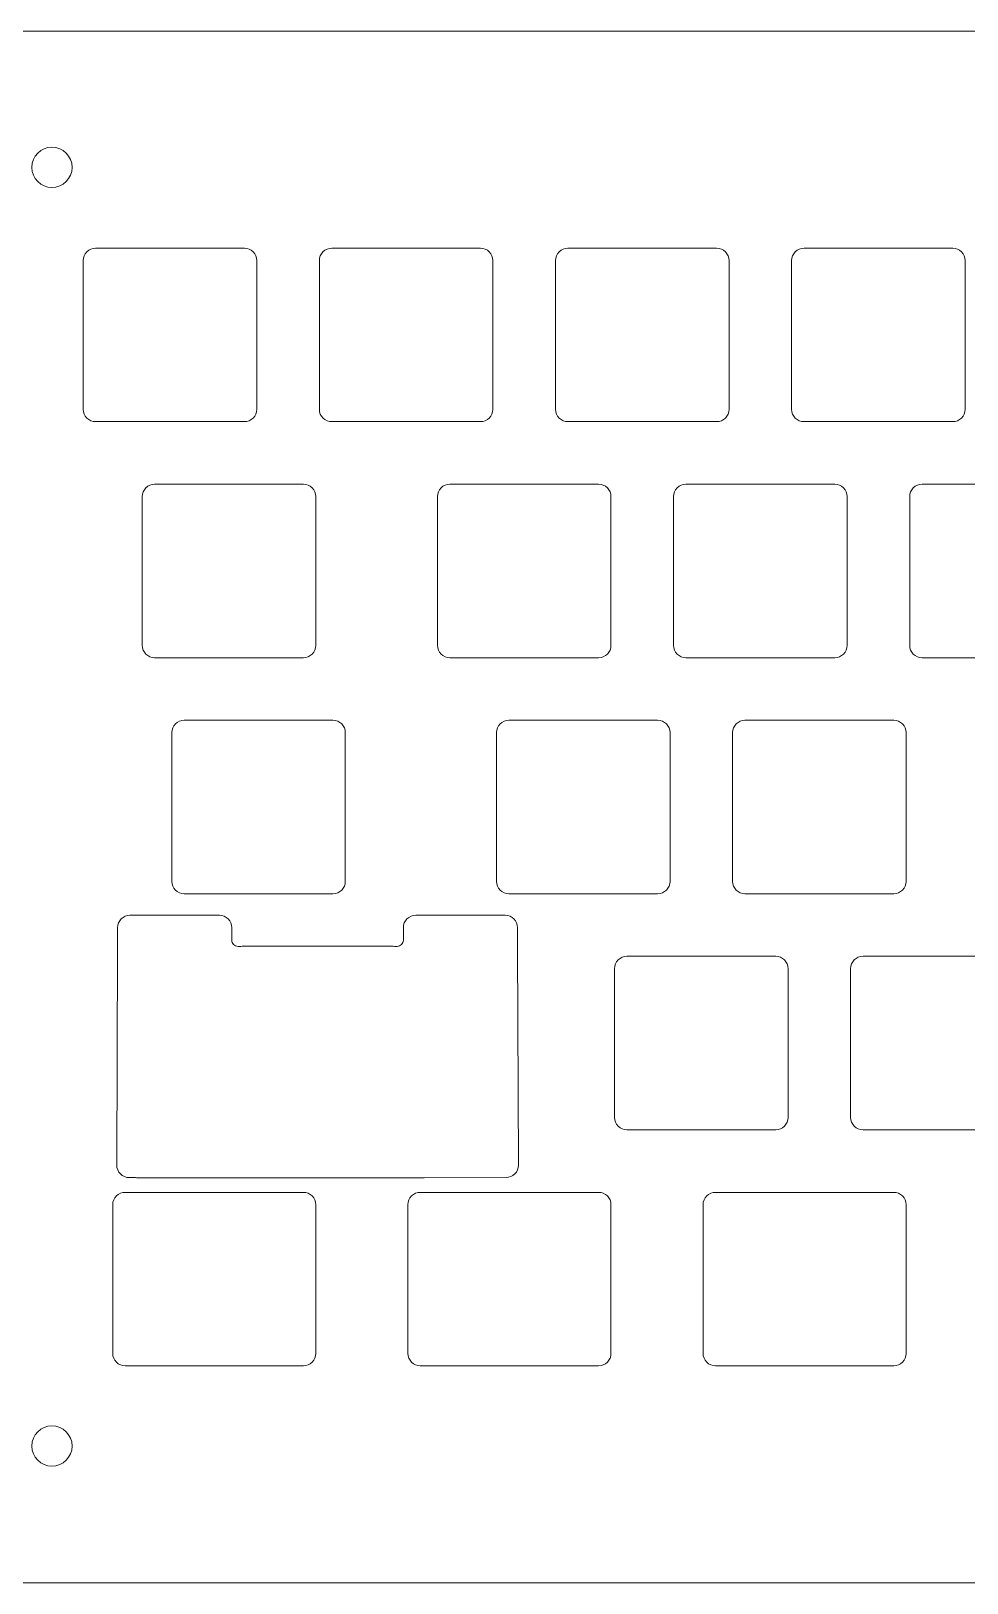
# Model space of a CAD drawing. Header units: centimetres. Extents: x -117 to 79, y -57 to 69.
# Drawn here: x -79.56 to -72.01, y 17.18 to 29.7 of the extents above; entities that cross this region are included whole.
import ezdxf

# ---------------------------------------------------------------- set-up
doc = ezdxf.new("R2010")
doc.units = ezdxf.units.CM
doc.header["$MEASUREMENT"] = 0
doc.layers.add('Layer 1', color=7, linetype='Continuous')

msp = doc.modelspace()

# ---------------------------------------------------------------- linework, layer by layer
at = {"layer": 'Layer 1', "lineweight": 9}
for points, knots in [([(-44.32792, 29.70368), (-44.00986, 29.70388), (-43.70474, 29.57773), (-43.4797, 29.35297), (-43.25466, 29.12821), (-43.12812, 28.82174), (-43.12791, 28.50368), (-43.12791, 28.50368), (-43.12791, 18.37868), (-43.12791, 18.37868), (-43.12771, 18.06062), (-43.25387, 17.75551), (-43.47863, 17.53047), (-43.70339, 17.30542), (-44.00986, 17.17888), (-44.32792, 17.17868), (-44.32792, 17.17868), (-79.69417, 17.17868), (-79.69417, 17.17868), (-80.01222, 17.17848), (-80.31734, 17.30463), (-80.54238, 17.52939), (-80.76742, 17.75415), (-80.89396, 18.06062), (-80.89417, 18.37868), (-80.89417, 18.37868), (-80.89417, 28.50368), (-80.89417, 28.50368), (-80.89437, 28.82174), (-80.76821, 29.12685), (-80.54345, 29.35189), (-80.31869, 29.57694), (-80.01222, 29.70348), (-79.69417, 29.70368), (-79.69417, 29.70368), (-44.32792, 29.70368), (-44.32792, 29.70368)], [0, 0, 0, 0, 0.08333333, 0.08333333, 0.08333333, 0.16666667, 0.16666667, 0.16666667, 0.25, 0.25, 0.25, 0.33333333, 0.33333333, 0.33333333, 0.41666667, 0.41666667, 0.41666667, 0.5, 0.5, 0.5, 0.58333333, 0.58333333, 0.58333333, 0.66666667, 0.66666667, 0.66666667, 0.75, 0.75, 0.75, 0.83333333, 0.83333333, 0.83333333, 0.91666667, 0.91666667, 0.91666667, 1, 1, 1, 1]), ([(-79.23167, 28.60368), (-79.23167, 28.69343), (-79.30442, 28.76618), (-79.39416, 28.76618), (-79.48391, 28.76618), (-79.55666, 28.69343), (-79.55666, 28.60368), (-79.55667, 28.51393), (-79.48391, 28.44118), (-79.39417, 28.44118), (-79.30442, 28.44118), (-79.23167, 28.51393), (-79.23167, 28.60368)], [0, 0, 0, 0, 0.25, 0.25, 0.25, 0.5, 0.5, 0.5, 0.75, 0.75, 0.75, 1, 1, 1, 1]), ([(-79.14167, 27.85118), (-79.14168, 27.87768), (-79.13117, 27.90311), (-79.11244, 27.92186), (-79.09371, 27.94062), (-79.06817, 27.95116), (-79.04167, 27.95118), (-79.04167, 27.95118), (-77.84167, 27.95118), (-77.84167, 27.95118), (-77.81516, 27.9512), (-77.78973, 27.94068), (-77.77098, 27.92195), (-77.75223, 27.90322), (-77.74168, 27.87768), (-77.74167, 27.85118), (-77.74167, 27.85118), (-77.74167, 26.65118), (-77.74167, 26.65118), (-77.74165, 26.62468), (-77.75216, 26.59925), (-77.77089, 26.5805), (-77.78962, 26.56174), (-77.81516, 26.5512), (-77.84167, 26.55118), (-77.84167, 26.55118), (-79.04167, 26.55118), (-79.04167, 26.55118), (-79.06817, 26.55116), (-79.0936, 26.56168), (-79.11235, 26.58041), (-79.1311, 26.59914), (-79.14165, 26.62468), (-79.14167, 26.65118), (-79.14167, 26.65118), (-79.14167, 27.85118), (-79.14167, 27.85118)], [0, 0, 0, 0, 0.08333333, 0.08333333, 0.08333333, 0.16666667, 0.16666667, 0.16666667, 0.25, 0.25, 0.25, 0.33333333, 0.33333333, 0.33333333, 0.41666667, 0.41666667, 0.41666667, 0.5, 0.5, 0.5, 0.58333333, 0.58333333, 0.58333333, 0.66666667, 0.66666667, 0.66666667, 0.75, 0.75, 0.75, 0.83333333, 0.83333333, 0.83333333, 0.91666667, 0.91666667, 0.91666667, 1, 1, 1, 1]), ([(-77.23667, 27.85118), (-77.23668, 27.87768), (-77.22617, 27.90311), (-77.20744, 27.92186), (-77.18871, 27.94062), (-77.16317, 27.95116), (-77.13667, 27.95118), (-77.13667, 27.95118), (-75.93667, 27.95118), (-75.93667, 27.95118), (-75.91016, 27.9512), (-75.88473, 27.94068), (-75.86598, 27.92195), (-75.84723, 27.90322), (-75.83668, 27.87768), (-75.83667, 27.85118), (-75.83667, 27.85118), (-75.83667, 26.65118), (-75.83667, 26.65118), (-75.83665, 26.62468), (-75.84716, 26.59925), (-75.86589, 26.5805), (-75.88462, 26.56174), (-75.91016, 26.5512), (-75.93667, 26.55118), (-75.93667, 26.55118), (-77.13667, 26.55118), (-77.13667, 26.55118), (-77.16317, 26.55116), (-77.1886, 26.56168), (-77.20735, 26.58041), (-77.2261, 26.59914), (-77.23665, 26.62468), (-77.23667, 26.65118), (-77.23667, 26.65118), (-77.23667, 27.85118), (-77.23667, 27.85118)], [0, 0, 0, 0, 0.08333333, 0.08333333, 0.08333333, 0.16666667, 0.16666667, 0.16666667, 0.25, 0.25, 0.25, 0.33333333, 0.33333333, 0.33333333, 0.41666667, 0.41666667, 0.41666667, 0.5, 0.5, 0.5, 0.58333333, 0.58333333, 0.58333333, 0.66666667, 0.66666667, 0.66666667, 0.75, 0.75, 0.75, 0.83333333, 0.83333333, 0.83333333, 0.91666667, 0.91666667, 0.91666667, 1, 1, 1, 1]), ([(-75.33167, 27.85118), (-75.33168, 27.87768), (-75.32117, 27.90311), (-75.30244, 27.92186), (-75.28371, 27.94062), (-75.25817, 27.95116), (-75.23167, 27.95118), (-75.23167, 27.95118), (-74.03167, 27.95118), (-74.03167, 27.95118), (-74.00516, 27.9512), (-73.97973, 27.94068), (-73.96098, 27.92195), (-73.94223, 27.90322), (-73.93168, 27.87768), (-73.93167, 27.85118), (-73.93167, 27.85118), (-73.93167, 26.65118), (-73.93167, 26.65118), (-73.93165, 26.62468), (-73.94216, 26.59925), (-73.96089, 26.5805), (-73.97962, 26.56174), (-74.00516, 26.5512), (-74.03167, 26.55118), (-74.03167, 26.55118), (-75.23167, 26.55118), (-75.23167, 26.55118), (-75.25817, 26.55116), (-75.2836, 26.56168), (-75.30235, 26.58041), (-75.3211, 26.59914), (-75.33165, 26.62468), (-75.33167, 26.65118), (-75.33167, 26.65118), (-75.33167, 27.85118), (-75.33167, 27.85118)], [0, 0, 0, 0, 0.08333333, 0.08333333, 0.08333333, 0.16666667, 0.16666667, 0.16666667, 0.25, 0.25, 0.25, 0.33333333, 0.33333333, 0.33333333, 0.41666667, 0.41666667, 0.41666667, 0.5, 0.5, 0.5, 0.58333333, 0.58333333, 0.58333333, 0.66666667, 0.66666667, 0.66666667, 0.75, 0.75, 0.75, 0.83333333, 0.83333333, 0.83333333, 0.91666667, 0.91666667, 0.91666667, 1, 1, 1, 1]), ([(-73.42667, 27.85118), (-73.42668, 27.87768), (-73.41617, 27.90311), (-73.39744, 27.92186), (-73.37871, 27.94062), (-73.35317, 27.95116), (-73.32667, 27.95118), (-73.32667, 27.95118), (-72.12667, 27.95118), (-72.12667, 27.95118), (-72.10016, 27.9512), (-72.07473, 27.94068), (-72.05598, 27.92195), (-72.03723, 27.90322), (-72.02668, 27.87768), (-72.02667, 27.85118), (-72.02667, 27.85118), (-72.02667, 26.65118), (-72.02667, 26.65118), (-72.02665, 26.62468), (-72.03716, 26.59925), (-72.05589, 26.5805), (-72.07462, 26.56174), (-72.10016, 26.5512), (-72.12667, 26.55118), (-72.12667, 26.55118), (-73.32667, 26.55118), (-73.32667, 26.55118), (-73.35317, 26.55116), (-73.3786, 26.56168), (-73.39735, 26.58041), (-73.4161, 26.59914), (-73.42665, 26.62468), (-73.42667, 26.65118), (-73.42667, 26.65118), (-73.42667, 27.85118), (-73.42667, 27.85118)], [0, 0, 0, 0, 0.08333333, 0.08333333, 0.08333333, 0.16666667, 0.16666667, 0.16666667, 0.25, 0.25, 0.25, 0.33333333, 0.33333333, 0.33333333, 0.41666667, 0.41666667, 0.41666667, 0.5, 0.5, 0.5, 0.58333333, 0.58333333, 0.58333333, 0.66666667, 0.66666667, 0.66666667, 0.75, 0.75, 0.75, 0.83333333, 0.83333333, 0.83333333, 0.91666667, 0.91666667, 0.91666667, 1, 1, 1, 1]), ([(-78.66542, 25.94618), (-78.66543, 25.97268), (-78.65492, 25.99811), (-78.63619, 26.01686), (-78.61746, 26.03562), (-78.59192, 26.04616), (-78.56542, 26.04618), (-78.56542, 26.04618), (-77.36542, 26.04618), (-77.36542, 26.04618), (-77.33891, 26.0462), (-77.31348, 26.03568), (-77.29473, 26.01695), (-77.27598, 25.99822), (-77.26543, 25.97268), (-77.26542, 25.94618), (-77.26542, 25.94618), (-77.26542, 24.74618), (-77.26542, 24.74618), (-77.2654, 24.71968), (-77.27591, 24.69425), (-77.29464, 24.6755), (-77.31337, 24.65674), (-77.33891, 24.6462), (-77.36542, 24.64618), (-77.36542, 24.64618), (-78.56542, 24.64618), (-78.56542, 24.64618), (-78.59192, 24.64616), (-78.61735, 24.65668), (-78.6361, 24.67541), (-78.65485, 24.69414), (-78.6654, 24.71968), (-78.66542, 24.74618), (-78.66542, 24.74618), (-78.66542, 25.94618), (-78.66542, 25.94618)], [0, 0, 0, 0, 0.08333333, 0.08333333, 0.08333333, 0.16666667, 0.16666667, 0.16666667, 0.25, 0.25, 0.25, 0.33333333, 0.33333333, 0.33333333, 0.41666667, 0.41666667, 0.41666667, 0.5, 0.5, 0.5, 0.58333333, 0.58333333, 0.58333333, 0.66666667, 0.66666667, 0.66666667, 0.75, 0.75, 0.75, 0.83333333, 0.83333333, 0.83333333, 0.91666667, 0.91666667, 0.91666667, 1, 1, 1, 1]), ([(-76.28417, 25.94618), (-76.28418, 25.97268), (-76.27367, 25.99811), (-76.25494, 26.01686), (-76.23621, 26.03562), (-76.21067, 26.04616), (-76.18417, 26.04618), (-76.18417, 26.04618), (-74.98417, 26.04618), (-74.98417, 26.04618), (-74.95766, 26.0462), (-74.93223, 26.03568), (-74.91348, 26.01695), (-74.89473, 25.99822), (-74.88418, 25.97268), (-74.88417, 25.94618), (-74.88417, 25.94618), (-74.88417, 24.74618), (-74.88417, 24.74618), (-74.88415, 24.71968), (-74.89466, 24.69425), (-74.91339, 24.6755), (-74.93212, 24.65674), (-74.95766, 24.6462), (-74.98417, 24.64618), (-74.98417, 24.64618), (-76.18417, 24.64618), (-76.18417, 24.64618), (-76.21067, 24.64616), (-76.2361, 24.65668), (-76.25485, 24.67541), (-76.2736, 24.69414), (-76.28415, 24.71968), (-76.28417, 24.74618), (-76.28417, 24.74618), (-76.28417, 25.94618), (-76.28417, 25.94618)], [0, 0, 0, 0, 0.08333333, 0.08333333, 0.08333333, 0.16666667, 0.16666667, 0.16666667, 0.25, 0.25, 0.25, 0.33333333, 0.33333333, 0.33333333, 0.41666667, 0.41666667, 0.41666667, 0.5, 0.5, 0.5, 0.58333333, 0.58333333, 0.58333333, 0.66666667, 0.66666667, 0.66666667, 0.75, 0.75, 0.75, 0.83333333, 0.83333333, 0.83333333, 0.91666667, 0.91666667, 0.91666667, 1, 1, 1, 1]), ([(-74.37917, 25.94618), (-74.37917, 25.94618), (-74.37917, 24.74618), (-74.37917, 24.74618), (-74.37915, 24.71964), (-74.36859, 24.6942), (-74.34981, 24.67544), (-74.33104, 24.65669), (-74.3057, 24.64616), (-74.27917, 24.64618), (-74.27917, 24.64618), (-73.07917, 24.64618), (-73.07917, 24.64618), (-73.05263, 24.6462), (-73.02718, 24.65676), (-73.00843, 24.67553), (-72.98967, 24.69431), (-72.97915, 24.71964), (-72.97917, 24.74618), (-72.97917, 24.74618), (-72.97917, 25.94618), (-72.97917, 25.94618), (-72.97918, 25.97272), (-72.98974, 25.99816), (-73.00852, 26.01692), (-73.02729, 26.03567), (-73.05263, 26.0462), (-73.07917, 26.04618), (-73.07917, 26.04618), (-74.27917, 26.04618), (-74.27917, 26.04618), (-74.3057, 26.04616), (-74.33115, 26.0356), (-74.3499, 26.01683), (-74.36866, 25.99805), (-74.37918, 25.97272), (-74.37917, 25.94618)], [0, 0, 0, 0, 0.08333333, 0.08333333, 0.08333333, 0.16666667, 0.16666667, 0.16666667, 0.25, 0.25, 0.25, 0.33333333, 0.33333333, 0.33333333, 0.41666667, 0.41666667, 0.41666667, 0.5, 0.5, 0.5, 0.58333333, 0.58333333, 0.58333333, 0.66666667, 0.66666667, 0.66666667, 0.75, 0.75, 0.75, 0.83333333, 0.83333333, 0.83333333, 0.91666667, 0.91666667, 0.91666667, 1, 1, 1, 1]), ([(-72.47417, 25.94618), (-72.47418, 25.97268), (-72.46367, 25.99811), (-72.44494, 26.01686), (-72.42621, 26.03562), (-72.40067, 26.04616), (-72.37417, 26.04618), (-72.37417, 26.04618), (-71.17417, 26.04618), (-71.17417, 26.04618), (-71.14766, 26.0462), (-71.12223, 26.03568), (-71.10348, 26.01695), (-71.08473, 25.99822), (-71.07418, 25.97268), (-71.07417, 25.94618), (-71.07417, 25.94618), (-71.07417, 24.74618), (-71.07417, 24.74618), (-71.07415, 24.71968), (-71.08466, 24.69425), (-71.10339, 24.6755), (-71.12212, 24.65674), (-71.14766, 24.6462), (-71.17417, 24.64618), (-71.17417, 24.64618), (-72.37417, 24.64618), (-72.37417, 24.64618), (-72.40067, 24.64616), (-72.4261, 24.65668), (-72.44485, 24.67541), (-72.4636, 24.69414), (-72.47415, 24.71968), (-72.47417, 24.74618), (-72.47417, 24.74618), (-72.47417, 25.94618), (-72.47417, 25.94618)], [0, 0, 0, 0, 0.08333333, 0.08333333, 0.08333333, 0.16666667, 0.16666667, 0.16666667, 0.25, 0.25, 0.25, 0.33333333, 0.33333333, 0.33333333, 0.41666667, 0.41666667, 0.41666667, 0.5, 0.5, 0.5, 0.58333333, 0.58333333, 0.58333333, 0.66666667, 0.66666667, 0.66666667, 0.75, 0.75, 0.75, 0.83333333, 0.83333333, 0.83333333, 0.91666667, 0.91666667, 0.91666667, 1, 1, 1, 1]), ([(-78.42729, 24.04118), (-78.42731, 24.06768), (-78.41679, 24.09311), (-78.39806, 24.11186), (-78.37933, 24.13062), (-78.35379, 24.14116), (-78.32729, 24.14118), (-78.32729, 24.14118), (-77.12729, 24.14118), (-77.12729, 24.14118), (-77.10079, 24.1412), (-77.07536, 24.13068), (-77.05661, 24.11195), (-77.03785, 24.09322), (-77.02731, 24.06768), (-77.02729, 24.04118), (-77.02729, 24.04118), (-77.02729, 22.84118), (-77.02729, 22.84118), (-77.02727, 22.81468), (-77.03779, 22.78925), (-77.05652, 22.7705), (-77.07525, 22.75174), (-77.10079, 22.7412), (-77.12729, 22.74118), (-77.12729, 22.74118), (-78.32729, 22.74118), (-78.32729, 22.74118), (-78.35379, 22.74116), (-78.37922, 22.75168), (-78.39797, 22.77041), (-78.41673, 22.78914), (-78.42727, 22.81468), (-78.42729, 22.84118), (-78.42729, 22.84118), (-78.42729, 24.04118), (-78.42729, 24.04118)], [0, 0, 0, 0, 0.08333333, 0.08333333, 0.08333333, 0.16666667, 0.16666667, 0.16666667, 0.25, 0.25, 0.25, 0.33333333, 0.33333333, 0.33333333, 0.41666667, 0.41666667, 0.41666667, 0.5, 0.5, 0.5, 0.58333333, 0.58333333, 0.58333333, 0.66666667, 0.66666667, 0.66666667, 0.75, 0.75, 0.75, 0.83333333, 0.83333333, 0.83333333, 0.91666667, 0.91666667, 0.91666667, 1, 1, 1, 1]), ([(-75.80792, 24.04118), (-75.80793, 24.06768), (-75.79742, 24.09311), (-75.77869, 24.11186), (-75.75996, 24.13062), (-75.73442, 24.14116), (-75.70792, 24.14118), (-75.70792, 24.14118), (-74.50792, 24.14118), (-74.50792, 24.14118), (-74.48141, 24.1412), (-74.45598, 24.13068), (-74.43723, 24.11195), (-74.41848, 24.09322), (-74.40793, 24.06768), (-74.40792, 24.04118), (-74.40792, 24.04118), (-74.40792, 22.84118), (-74.40792, 22.84118), (-74.4079, 22.81468), (-74.41841, 22.78925), (-74.43714, 22.7705), (-74.45587, 22.75174), (-74.48141, 22.7412), (-74.50792, 22.74118), (-74.50792, 22.74118), (-75.70792, 22.74118), (-75.70792, 22.74118), (-75.73442, 22.74116), (-75.75985, 22.75168), (-75.7786, 22.77041), (-75.79735, 22.78914), (-75.8079, 22.81468), (-75.80792, 22.84118), (-75.80792, 22.84118), (-75.80792, 24.04118), (-75.80792, 24.04118)], [0, 0, 0, 0, 0.08333333, 0.08333333, 0.08333333, 0.16666667, 0.16666667, 0.16666667, 0.25, 0.25, 0.25, 0.33333333, 0.33333333, 0.33333333, 0.41666667, 0.41666667, 0.41666667, 0.5, 0.5, 0.5, 0.58333333, 0.58333333, 0.58333333, 0.66666667, 0.66666667, 0.66666667, 0.75, 0.75, 0.75, 0.83333333, 0.83333333, 0.83333333, 0.91666667, 0.91666667, 0.91666667, 1, 1, 1, 1]), ([(-73.90292, 24.04118), (-73.90293, 24.06768), (-73.89242, 24.09311), (-73.87369, 24.11186), (-73.85496, 24.13062), (-73.82942, 24.14116), (-73.80292, 24.14118), (-73.80292, 24.14118), (-72.60292, 24.14118), (-72.60292, 24.14118), (-72.57641, 24.1412), (-72.55098, 24.13068), (-72.53223, 24.11195), (-72.51348, 24.09322), (-72.50293, 24.06768), (-72.50292, 24.04118), (-72.50292, 24.04118), (-72.50292, 22.84118), (-72.50292, 22.84118), (-72.5029, 22.81468), (-72.51341, 22.78925), (-72.53214, 22.7705), (-72.55087, 22.75174), (-72.57641, 22.7412), (-72.60292, 22.74118), (-72.60292, 22.74118), (-73.80292, 22.74118), (-73.80292, 22.74118), (-73.82942, 22.74116), (-73.85485, 22.75168), (-73.8736, 22.77041), (-73.89235, 22.78914), (-73.9029, 22.81468), (-73.90292, 22.84118), (-73.90292, 22.84118), (-73.90292, 24.04118), (-73.90292, 24.04118)], [0, 0, 0, 0, 0.08333333, 0.08333333, 0.08333333, 0.16666667, 0.16666667, 0.16666667, 0.25, 0.25, 0.25, 0.33333333, 0.33333333, 0.33333333, 0.41666667, 0.41666667, 0.41666667, 0.5, 0.5, 0.5, 0.58333333, 0.58333333, 0.58333333, 0.66666667, 0.66666667, 0.66666667, 0.75, 0.75, 0.75, 0.83333333, 0.83333333, 0.83333333, 0.91666667, 0.91666667, 0.91666667, 1, 1, 1, 1]), ([(-77.87038, 22.31641), (-77.87038, 22.31641), (-77.89303, 22.31641), (-77.89303, 22.31641), (-77.90628, 22.3164), (-77.919, 22.32166), (-77.92837, 22.33103), (-77.93775, 22.34039), (-77.94302, 22.35316), (-77.94303, 22.36641), (-77.94303, 22.36641), (-77.94303, 22.46696), (-77.94303, 22.46696), (-77.94305, 22.4935), (-77.95361, 22.51895), (-77.97238, 22.5377), (-77.99116, 22.55645), (-78.01649, 22.56698), (-78.04303, 22.56696), (-78.04303, 22.56696), (-78.76453, 22.56696), (-78.76453, 22.56696), (-78.81976, 22.56693), (-78.86452, 22.52228), (-78.86453, 22.46705), (-78.86453, 22.46705), (-78.86467, 22.31215), (-78.86467, 22.31215), (-78.86467, 22.31215), (-78.87126, 20.55066), (-78.87126, 20.55066), (-78.87134, 20.52409), (-78.86085, 20.49857), (-78.84209, 20.47974), (-78.82334, 20.46091), (-78.79799, 20.45032), (-78.77142, 20.45029), (-78.77142, 20.45029), (-78.7192, 20.45021), (-78.7192, 20.45021), (-78.71456, 20.44955), (-78.70989, 20.44922), (-78.70521, 20.44922), (-78.70521, 20.44922), (-76.39054, 20.44922), (-76.39054, 20.44922), (-76.39054, 20.44922), (-75.73066, 20.45029), (-75.73066, 20.45029), (-75.70409, 20.45035), (-75.67863, 20.46098), (-75.6599, 20.47983), (-75.64117, 20.49869), (-75.63071, 20.52409), (-75.63082, 20.55066), (-75.63082, 20.55066), (-75.63741, 22.31215), (-75.63741, 22.31215), (-75.63741, 22.31215), (-75.63755, 22.46705), (-75.63755, 22.46705), (-75.63763, 22.52228), (-75.68232, 22.567), (-75.73755, 22.56696), (-75.73755, 22.56696), (-76.45905, 22.56696), (-76.45905, 22.56696), (-76.48559, 22.56695), (-76.51103, 22.55639), (-76.52979, 22.53761), (-76.54854, 22.51883), (-76.55907, 22.4935), (-76.55905, 22.46696), (-76.55905, 22.46696), (-76.55905, 22.36641), (-76.55905, 22.36641), (-76.55904, 22.35316), (-76.5643, 22.34045), (-76.57366, 22.33107), (-76.58303, 22.32169), (-76.5958, 22.31642), (-76.60905, 22.31641), (-76.60905, 22.31641), (-76.6317, 22.31641), (-76.6317, 22.31641), (-76.63813, 22.3171), (-76.64458, 22.31745), (-76.65104, 22.31745), (-76.65104, 22.31745), (-77.85104, 22.31745), (-77.85104, 22.31745), (-77.8575, 22.31745), (-77.86395, 22.3171), (-77.87038, 22.31641)], [0, 0, 0, 0, 0.03225806, 0.03225806, 0.03225806, 0.06451613, 0.06451613, 0.06451613, 0.09677419, 0.09677419, 0.09677419, 0.12903226, 0.12903226, 0.12903226, 0.16129032, 0.16129032, 0.16129032, 0.19354839, 0.19354839, 0.19354839, 0.22580645, 0.22580645, 0.22580645, 0.25806452, 0.25806452, 0.25806452, 0.29032258, 0.29032258, 0.29032258, 0.32258065, 0.32258065, 0.32258065, 0.35483871, 0.35483871, 0.35483871, 0.38709677, 0.38709677, 0.38709677, 0.41935484, 0.41935484, 0.41935484, 0.4516129, 0.4516129, 0.4516129, 0.48387097, 0.48387097, 0.48387097, 0.51612903, 0.51612903, 0.51612903, 0.5483871, 0.5483871, 0.5483871, 0.58064516, 0.58064516, 0.58064516, 0.61290323, 0.61290323, 0.61290323, 0.64516129, 0.64516129, 0.64516129, 0.67741935, 0.67741935, 0.67741935, 0.70967742, 0.70967742, 0.70967742, 0.74193548, 0.74193548, 0.74193548, 0.77419355, 0.77419355, 0.77419355, 0.80645161, 0.80645161, 0.80645161, 0.83870968, 0.83870968, 0.83870968, 0.87096774, 0.87096774, 0.87096774, 0.90322581, 0.90322581, 0.90322581, 0.93548387, 0.93548387, 0.93548387, 0.96774194, 0.96774194, 0.96774194, 1, 1, 1, 1]), ([(-74.85542, 22.13618), (-74.85543, 22.16268), (-74.84492, 22.18811), (-74.82619, 22.20686), (-74.80746, 22.22562), (-74.78192, 22.23616), (-74.75542, 22.23618), (-74.75542, 22.23618), (-73.55542, 22.23618), (-73.55542, 22.23618), (-73.52891, 22.2362), (-73.50348, 22.22568), (-73.48473, 22.20695), (-73.46598, 22.18822), (-73.45543, 22.16268), (-73.45542, 22.13618), (-73.45542, 22.13618), (-73.45542, 20.93618), (-73.45542, 20.93618), (-73.4554, 20.90968), (-73.46591, 20.88425), (-73.48464, 20.8655), (-73.50337, 20.84674), (-73.52891, 20.8362), (-73.55542, 20.83618), (-73.55542, 20.83618), (-74.75542, 20.83618), (-74.75542, 20.83618), (-74.78192, 20.83616), (-74.80735, 20.84668), (-74.8261, 20.86541), (-74.84485, 20.88414), (-74.8554, 20.90968), (-74.85542, 20.93618), (-74.85542, 20.93618), (-74.85542, 22.13618), (-74.85542, 22.13618)], [0, 0, 0, 0, 0.08333333, 0.08333333, 0.08333333, 0.16666667, 0.16666667, 0.16666667, 0.25, 0.25, 0.25, 0.33333333, 0.33333333, 0.33333333, 0.41666667, 0.41666667, 0.41666667, 0.5, 0.5, 0.5, 0.58333333, 0.58333333, 0.58333333, 0.66666667, 0.66666667, 0.66666667, 0.75, 0.75, 0.75, 0.83333333, 0.83333333, 0.83333333, 0.91666667, 0.91666667, 0.91666667, 1, 1, 1, 1]), ([(-72.95042, 22.13618), (-72.95043, 22.16268), (-72.93992, 22.18811), (-72.92119, 22.20686), (-72.90246, 22.22562), (-72.87692, 22.23616), (-72.85042, 22.23618), (-72.85042, 22.23618), (-71.65042, 22.23618), (-71.65042, 22.23618), (-71.62391, 22.2362), (-71.59848, 22.22568), (-71.57973, 22.20695), (-71.56098, 22.18822), (-71.55043, 22.16268), (-71.55042, 22.13618), (-71.55042, 22.13618), (-71.55042, 20.93618), (-71.55042, 20.93618), (-71.5504, 20.90968), (-71.56091, 20.88425), (-71.57964, 20.8655), (-71.59837, 20.84674), (-71.62391, 20.8362), (-71.65042, 20.83618), (-71.65042, 20.83618), (-72.85042, 20.83618), (-72.85042, 20.83618), (-72.87692, 20.83616), (-72.90235, 20.84668), (-72.9211, 20.86541), (-72.93985, 20.88414), (-72.9504, 20.90968), (-72.95042, 20.93618), (-72.95042, 20.93618), (-72.95042, 22.13618), (-72.95042, 22.13618)], [0, 0, 0, 0, 0.08333333, 0.08333333, 0.08333333, 0.16666667, 0.16666667, 0.16666667, 0.25, 0.25, 0.25, 0.33333333, 0.33333333, 0.33333333, 0.41666667, 0.41666667, 0.41666667, 0.5, 0.5, 0.5, 0.58333333, 0.58333333, 0.58333333, 0.66666667, 0.66666667, 0.66666667, 0.75, 0.75, 0.75, 0.83333333, 0.83333333, 0.83333333, 0.91666667, 0.91666667, 0.91666667, 1, 1, 1, 1]), ([(-77.60111, 18.93118), (-77.60192, 18.93116), (-77.60274, 18.93115), (-77.60356, 18.93115), (-77.60356, 18.93115), (-78.80356, 18.93115), (-78.80356, 18.93115), (-78.83006, 18.93113), (-78.85549, 18.94165), (-78.87424, 18.96038), (-78.893, 18.97911), (-78.90354, 19.00465), (-78.90356, 19.03115), (-78.90356, 19.03115), (-78.90356, 20.23115), (-78.90356, 20.23115), (-78.90358, 20.25765), (-78.89306, 20.28308), (-78.87433, 20.30183), (-78.8556, 20.32059), (-78.83006, 20.33113), (-78.80356, 20.33115), (-78.80356, 20.33115), (-78.56787, 20.33115), (-78.56787, 20.33115), (-78.56705, 20.33117), (-78.56623, 20.33118), (-78.56542, 20.33118), (-78.56542, 20.33118), (-77.36542, 20.33118), (-77.36542, 20.33118), (-77.33891, 20.3312), (-77.31348, 20.32068), (-77.29473, 20.30195), (-77.27598, 20.28322), (-77.26543, 20.25768), (-77.26542, 20.23118), (-77.26542, 20.23118), (-77.26542, 19.03118), (-77.26542, 19.03118), (-77.2654, 19.00468), (-77.27591, 18.97925), (-77.29464, 18.9605), (-77.31337, 18.94174), (-77.33891, 18.9312), (-77.36542, 18.93118), (-77.36542, 18.93118), (-77.60111, 18.93118), (-77.60111, 18.93118)], [0, 0, 0, 0, 0.0625, 0.0625, 0.0625, 0.125, 0.125, 0.125, 0.1875, 0.1875, 0.1875, 0.25, 0.25, 0.25, 0.3125, 0.3125, 0.3125, 0.375, 0.375, 0.375, 0.4375, 0.4375, 0.4375, 0.5, 0.5, 0.5, 0.5625, 0.5625, 0.5625, 0.625, 0.625, 0.625, 0.6875, 0.6875, 0.6875, 0.75, 0.75, 0.75, 0.8125, 0.8125, 0.8125, 0.875, 0.875, 0.875, 0.9375, 0.9375, 0.9375, 1, 1, 1, 1]), ([(-75.21986, 18.93118), (-75.22067, 18.93116), (-75.22149, 18.93115), (-75.22231, 18.93115), (-75.22231, 18.93115), (-76.42231, 18.93115), (-76.42231, 18.93115), (-76.44881, 18.93113), (-76.47424, 18.94165), (-76.49299, 18.96038), (-76.51175, 18.97911), (-76.52229, 19.00465), (-76.52231, 19.03115), (-76.52231, 19.03115), (-76.52231, 20.23115), (-76.52231, 20.23115), (-76.52233, 20.25765), (-76.51181, 20.28308), (-76.49308, 20.30183), (-76.47435, 20.32059), (-76.44881, 20.33113), (-76.42231, 20.33115), (-76.42231, 20.33115), (-76.18662, 20.33115), (-76.18662, 20.33115), (-76.1858, 20.33117), (-76.18498, 20.33118), (-76.18417, 20.33118), (-76.18417, 20.33118), (-74.98417, 20.33118), (-74.98417, 20.33118), (-74.95766, 20.3312), (-74.93223, 20.32068), (-74.91348, 20.30195), (-74.89473, 20.28322), (-74.88418, 20.25768), (-74.88417, 20.23118), (-74.88417, 20.23118), (-74.88417, 19.03118), (-74.88417, 19.03118), (-74.88415, 19.00468), (-74.89466, 18.97925), (-74.91339, 18.9605), (-74.93212, 18.94174), (-74.95766, 18.9312), (-74.98417, 18.93118), (-74.98417, 18.93118), (-75.21986, 18.93118), (-75.21986, 18.93118)], [0, 0, 0, 0, 0.0625, 0.0625, 0.0625, 0.125, 0.125, 0.125, 0.1875, 0.1875, 0.1875, 0.25, 0.25, 0.25, 0.3125, 0.3125, 0.3125, 0.375, 0.375, 0.375, 0.4375, 0.4375, 0.4375, 0.5, 0.5, 0.5, 0.5625, 0.5625, 0.5625, 0.625, 0.625, 0.625, 0.6875, 0.6875, 0.6875, 0.75, 0.75, 0.75, 0.8125, 0.8125, 0.8125, 0.875, 0.875, 0.875, 0.9375, 0.9375, 0.9375, 1, 1, 1, 1]), ([(-72.83861, 18.93118), (-72.83942, 18.93116), (-72.84024, 18.93115), (-72.84106, 18.93115), (-72.84106, 18.93115), (-74.04106, 18.93115), (-74.04106, 18.93115), (-74.06756, 18.93113), (-74.09299, 18.94165), (-74.11174, 18.96038), (-74.1305, 18.97911), (-74.14104, 19.00465), (-74.14106, 19.03115), (-74.14106, 19.03115), (-74.14106, 20.23115), (-74.14106, 20.23115), (-74.14108, 20.25765), (-74.13056, 20.28308), (-74.11183, 20.30183), (-74.0931, 20.32059), (-74.06756, 20.33113), (-74.04106, 20.33115), (-74.04106, 20.33115), (-73.80537, 20.33115), (-73.80537, 20.33115), (-73.80455, 20.33117), (-73.80373, 20.33118), (-73.80292, 20.33118), (-73.80292, 20.33118), (-72.60292, 20.33118), (-72.60292, 20.33118), (-72.57641, 20.3312), (-72.55098, 20.32068), (-72.53223, 20.30195), (-72.51348, 20.28322), (-72.50293, 20.25768), (-72.50292, 20.23118), (-72.50292, 20.23118), (-72.50292, 19.03118), (-72.50292, 19.03118), (-72.5029, 19.00468), (-72.51341, 18.97925), (-72.53214, 18.9605), (-72.55087, 18.94174), (-72.57641, 18.9312), (-72.60292, 18.93118), (-72.60292, 18.93118), (-72.83861, 18.93118), (-72.83861, 18.93118)], [0, 0, 0, 0, 0.0625, 0.0625, 0.0625, 0.125, 0.125, 0.125, 0.1875, 0.1875, 0.1875, 0.25, 0.25, 0.25, 0.3125, 0.3125, 0.3125, 0.375, 0.375, 0.375, 0.4375, 0.4375, 0.4375, 0.5, 0.5, 0.5, 0.5625, 0.5625, 0.5625, 0.625, 0.625, 0.625, 0.6875, 0.6875, 0.6875, 0.75, 0.75, 0.75, 0.8125, 0.8125, 0.8125, 0.875, 0.875, 0.875, 0.9375, 0.9375, 0.9375, 1, 1, 1, 1]), ([(-79.23167, 18.28368), (-79.23167, 18.37343), (-79.30442, 18.44618), (-79.39416, 18.44618), (-79.48391, 18.44618), (-79.55666, 18.37343), (-79.55666, 18.28368), (-79.55667, 18.19393), (-79.48391, 18.12118), (-79.39417, 18.12118), (-79.30442, 18.12118), (-79.23167, 18.19393), (-79.23167, 18.28368)], [0, 0, 0, 0, 0.25, 0.25, 0.25, 0.5, 0.5, 0.5, 0.75, 0.75, 0.75, 1, 1, 1, 1])]:
    msp.add_open_spline(points, degree=3, knots=knots, dxfattribs=at)

doc.saveas('drawing.dxf')
